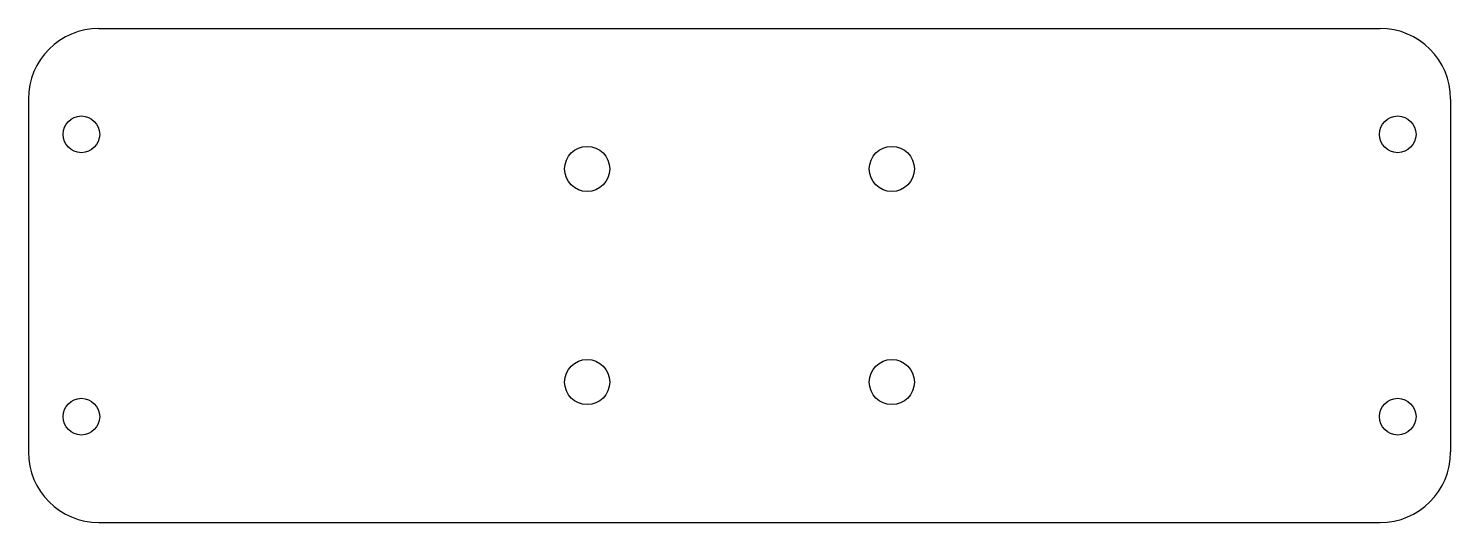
# Model space of a CAD drawing. Header units: millimetres. Extents: x -22 to 179, y -35 to 35.
import ezdxf

# ---------------------------------------------------------------- set-up
doc = ezdxf.new("R2010")
doc.units = ezdxf.units.MM

msp = doc.modelspace()

# ---------------------------------------------------------------- linework, layer by layer
at = {"color": 7, "linetype": 'Continuous', "lineweight": 25}
for p, q in [((-12.5, 35), (169.12, 35)), ((-22.5, 25), (-22.5, -25)), ((179.12, 25), (179.12, -25)), ((-12.5, -35), (169.12, -35))]:
    msp.add_line(p, q, dxfattribs=at)
for centre, radius in [((-15, 20), 2.6), ((171.62, 20), 2.6), ((56.71, 15.1), 3.2), ((99.91, 15.1), 3.2), ((56.71, -15.1), 3.2), ((99.91, -15.1), 3.2), ((-15, -20), 2.6), ((171.62, -20), 2.6)]:
    msp.add_circle(centre, radius, dxfattribs=at)
for centre, start, end in [((-12.5, 25), 90, 180), ((169.12, 25), 0, 90), ((-12.5, -25), 180, 270), ((169.12, -25), 270, 0)]:
    msp.add_arc(centre, 10, start, end, dxfattribs=at)

doc.saveas('drawing.dxf')
